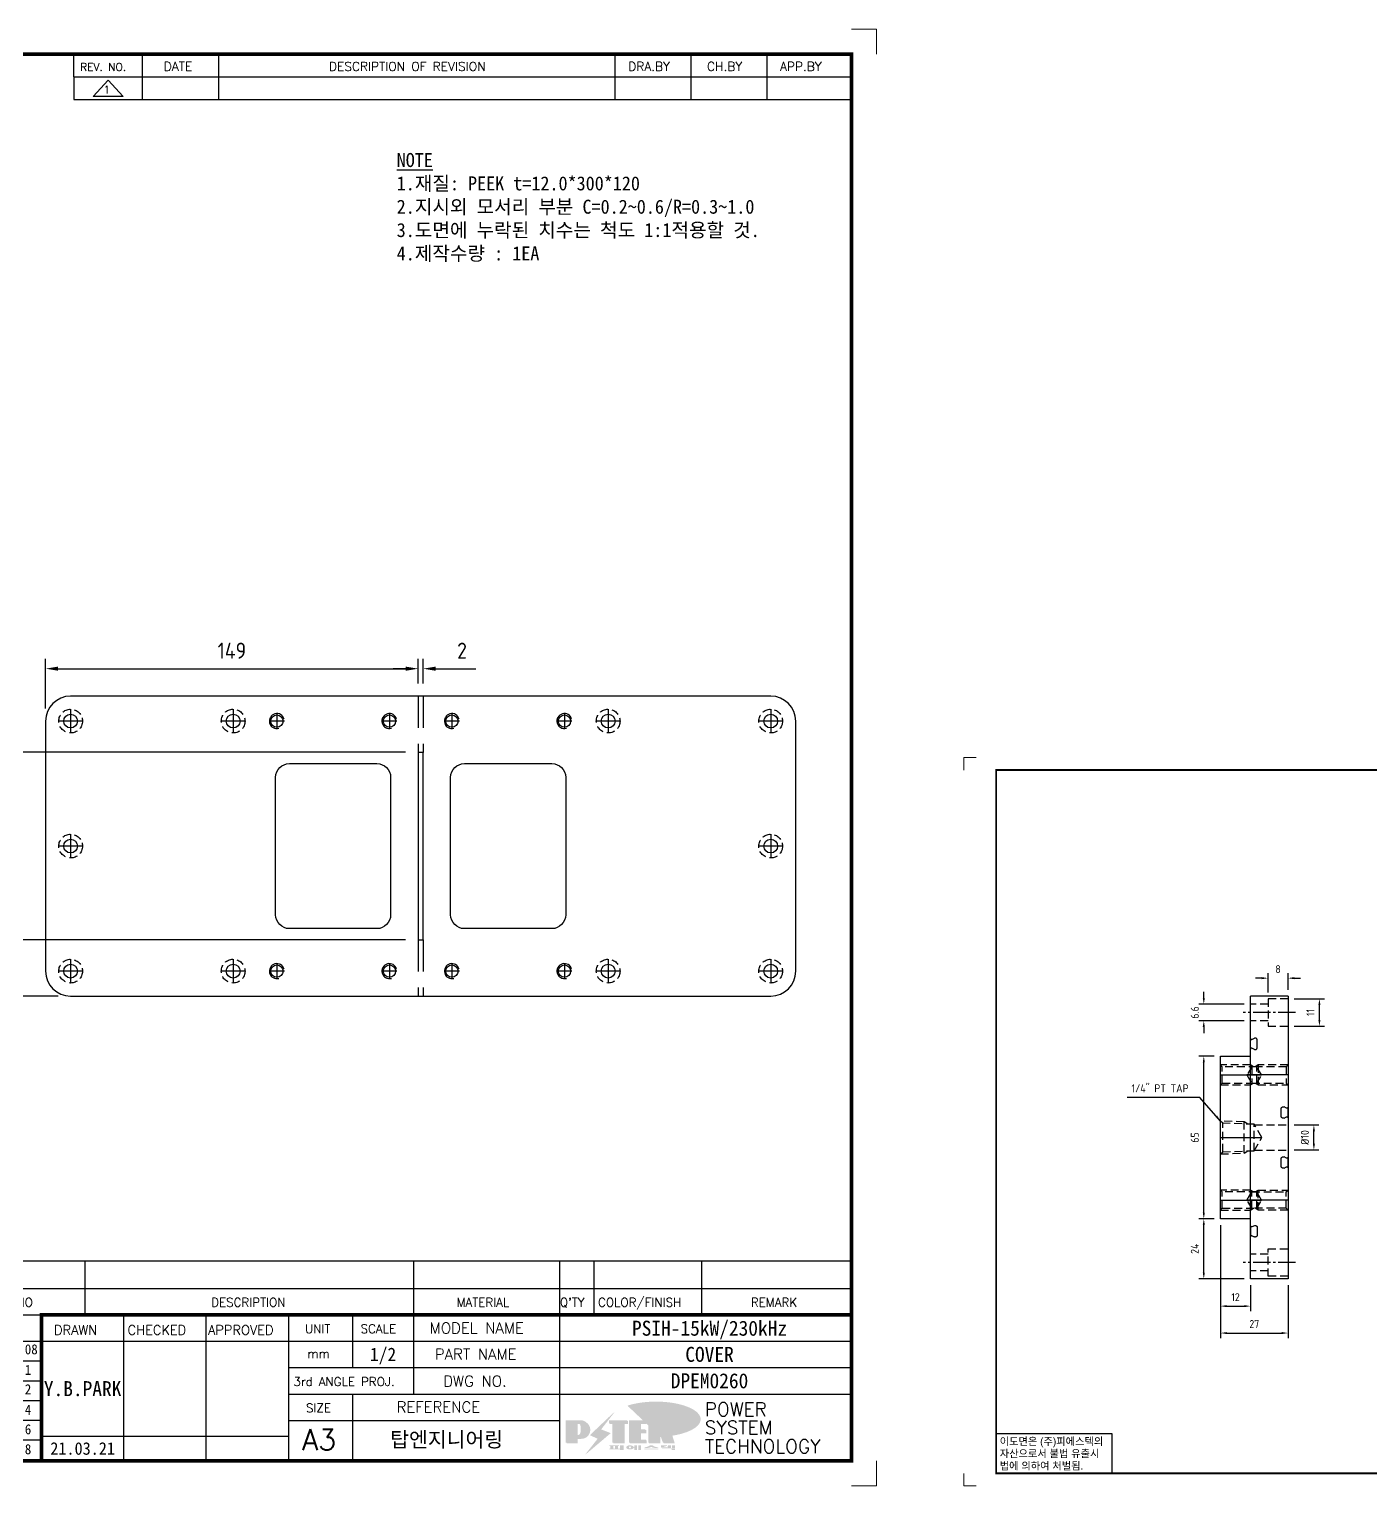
# Model space of a CAD drawing. Header units: millimetres. Extents: x -4251 to 2609, y -1673 to 4048.
# Drawn here: x 657 to 1194, y -331 to 251 of the extents above; entities that cross this region are included whole.
import ezdxf
from ezdxf.enums import TextEntityAlignment as Align

# ---------------------------------------------------------------- set-up
doc = ezdxf.new("R2010")
doc.units = ezdxf.units.MM
for name, pattern in [('CENTER', [50.8, 31.75, -6.35, 6.35, -6.35]), ('CENTER1', [10, 7, -1, 1, -1]), ('HIDDEN2', [4.7625, 3.175, -1.5875]), ('HIDDENX2', [19.05, 12.7, -6.35])]:
    doc.linetypes.add(name, pattern=pattern)
for name, color, linetype in [('CENTER', 1, 'CENTER'), ('FORMAT-1', 7, 'Continuous'), ('line', 3, 'Continuous'), ('THIN', 3, 'Continuous')]:
    doc.layers.add(name, color=color, linetype=linetype)
doc.styles.add('h1', font='')
doc.styles.add('HAN', font='')
doc.styles.add('RC', font='simplex.shx')
doc.styles.add('ROMANT', font='simplex.shx')
doc.styles.add('RT', font='simplex.shx', dxfattribs={"oblique": 15})
doc.styles.get("Standard").update_dxf_attribs({"font": 'ISOCP.SHX', "bigfont": 'WHGTXT.SHX'})
doc.styles.get('h1').set_extended_font_data('New Gulim')
doc.styles.get('HAN').set_extended_font_data('GulimChe')
doc.dimstyles.new('PS-1', dxfattribs={"dimtxt": 3.2, "dimasz": 2.5, "dimexe": 2, "dimexo": 2.5, "dimgap": 2, "dimtad": 1, "dimtoh": 1, "dimrnd": 0.05, "dimzin": 12, "dimdsep": 46, "dimtxsty": 'Standard', "dimcen": 0, "dimclrt": 2, "dimazin": 3, "dimtfac": 1, "dimtofl": 0, "dimtmove": 0, "dimatfit": 3, "dimfxl": 0, "dimtolj": 1, "dimtzin": 0, "dimarcsym": 0})
doc.dimstyles.new('PS-2', dxfattribs={"dimscale": 2, "dimtxt": 3.2, "dimasz": 2.5, "dimexe": 2, "dimexo": 2.5, "dimgap": 2, "dimtad": 1, "dimtoh": 1, "dimrnd": 0.05, "dimzin": 12, "dimdsep": 46, "dimtxsty": 'Standard', "dimcen": 0, "dimclrt": 2, "dimazin": 3, "dimtfac": 1, "dimtofl": 0, "dimtmove": 0, "dimatfit": 3, "dimfxl": 0, "dimtolj": 1, "dimtzin": 0, "dimarcsym": 0})

# ---------------------------------------------------------------- blocks, each defined once
blk = doc.blocks.new('*D800')
at = {"color": 0, "lineweight": -2}
for p, q in [((1133.49, -226.94), (1133.49, -261.39)), ((1145.49, -250.94), (1145.49, -261.39)), ((1135.99, -259.39), (1142.99, -259.39))]:
    blk.add_line(p, q, dxfattribs=at)
at = {"color": 0}
for points in [[(1135.99, -258.97), (1135.99, -259.81), (1133.49, -259.39)], [(1142.99, -258.97), (1142.99, -259.81), (1145.49, -259.39)]]:
    blk.add_solid(points, dxfattribs=at)
at = {"layer": 'DEFPOINTS', "color": 0}
for p in [(1133.49, -224.44), (1145.49, -248.44), (1145.49, -259.39)]:
    blk.add_point(p, dxfattribs=at)
at = {"color": 2, "insert": (1139.49, -255.79), "char_height": 3.2, "attachment_point": 5}
blk.add_mtext('\\A1;12', dxfattribs=at)
blk = doc.blocks.new('*D801')
at = {"color": 0, "lineweight": -2}
for p, q in [((1133.49, -226.94), (1133.49, -272.15)), ((1160.49, -250.94), (1160.49, -272.15)), ((1135.99, -270.15), (1157.99, -270.15))]:
    blk.add_line(p, q, dxfattribs=at)
at = {"color": 0}
for points in [[(1135.99, -269.74), (1135.99, -270.57), (1133.49, -270.15)], [(1157.99, -269.74), (1157.99, -270.57), (1160.49, -270.15)]]:
    blk.add_solid(points, dxfattribs=at)
at = {"layer": 'DEFPOINTS', "color": 0}
for p in [(1133.49, -224.44), (1160.49, -248.44), (1160.49, -270.15)]:
    blk.add_point(p, dxfattribs=at)
at = {"color": 2, "insert": (1146.99, -266.55), "char_height": 3.2, "attachment_point": 5}
blk.add_mtext('\\A1;27', dxfattribs=at)
blk = doc.blocks.new('*D790')
at = {"color": 0, "lineweight": -2}
for p, q in [((1130.99, -224.44), (1124.8, -224.44)), ((1126.8, -245.94), (1126.8, -226.94)), ((1142.99, -248.44), (1124.8, -248.44))]:
    blk.add_line(p, q, dxfattribs=at)
at = {"color": 0}
for points in [[(1126.38, -226.94), (1127.22, -226.94), (1126.8, -224.44)], [(1126.38, -245.94), (1127.22, -245.94), (1126.8, -248.44)]]:
    blk.add_solid(points, dxfattribs=at)
at = {"layer": 'DEFPOINTS', "color": 0}
for p in [(1126.8, -224.44), (1133.49, -224.44), (1145.49, -248.44)]:
    blk.add_point(p, dxfattribs=at)
at = {"color": 2, "insert": (1123.2, -236.44), "char_height": 3.2, "attachment_point": 5, "rotation": 90}
blk.add_mtext('\\A1;24', dxfattribs=at)
blk = doc.blocks.new('*D802')
at = {"color": 0, "lineweight": -2}
for p, q in [((1130.99, -159.44), (1124.8, -159.44)), ((1126.8, -221.94), (1126.8, -161.94)), ((1130.99, -224.44), (1124.8, -224.44))]:
    blk.add_line(p, q, dxfattribs=at)
at = {"color": 0}
for points in [[(1126.38, -161.94), (1127.22, -161.94), (1126.8, -159.44)], [(1126.38, -221.94), (1127.22, -221.94), (1126.8, -224.44)]]:
    blk.add_solid(points, dxfattribs=at)
at = {"layer": 'DEFPOINTS', "color": 0}
for p in [(1126.8, -159.44), (1133.49, -159.44), (1133.49, -224.44)]:
    blk.add_point(p, dxfattribs=at)
at = {"color": 2, "insert": (1123.2, -191.94), "char_height": 3.2, "attachment_point": 5, "rotation": 90}
blk.add_mtext('\\A1;65', dxfattribs=at)
blk = doc.blocks.new('*D803')
at = {"color": 0, "lineweight": -2}
for p, q in [((1162.99, -136.44), (1175.04, -136.44)), ((1173.04, -144.94), (1173.04, -138.94)), ((1162.99, -147.44), (1175.04, -147.44))]:
    blk.add_line(p, q, dxfattribs=at)
at = {"color": 0}
for points in [[(1172.63, -138.94), (1173.46, -138.94), (1173.04, -136.44)], [(1172.63, -144.94), (1173.46, -144.94), (1173.04, -147.44)]]:
    blk.add_solid(points, dxfattribs=at)
at = {"layer": 'DEFPOINTS', "color": 0}
for p in [(1160.49, -136.44), (1173.04, -136.44), (1160.49, -147.44)]:
    blk.add_point(p, dxfattribs=at)
at = {"color": 2, "insert": (1169.44, -141.94), "char_height": 3.2, "attachment_point": 5, "rotation": 90}
blk.add_mtext('\\A1;11', dxfattribs=at)
blk = doc.blocks.new('*D804')
at = {"color": 0, "lineweight": -2}
for p, q in [((1126.8, -136.14), (1126.8, -133.64)), ((1142.99, -138.64), (1124.8, -138.64)), ((1142.99, -145.24), (1124.8, -145.24)), ((1126.8, -147.74), (1126.8, -150.24))]:
    blk.add_line(p, q, dxfattribs=at)
at = {"color": 0}
for points in [[(1126.38, -136.14), (1127.22, -136.14), (1126.8, -138.64)], [(1126.38, -147.74), (1127.22, -147.74), (1126.8, -145.24)]]:
    blk.add_solid(points, dxfattribs=at)
at = {"layer": 'DEFPOINTS', "color": 0}
for p in [(1126.8, -138.64), (1145.49, -138.64), (1145.49, -145.24)]:
    blk.add_point(p, dxfattribs=at)
at = {"color": 2, "insert": (1123.2, -141.94), "char_height": 3.2, "attachment_point": 5, "rotation": 90}
blk.add_mtext('\\A1;6.6', dxfattribs=at)
blk = doc.blocks.new('*D805')
at = {"color": 0, "lineweight": -2}
for p, q in [((1152.49, -133.94), (1152.49, -126.22)), ((1160.49, -132.94), (1160.49, -126.22)), ((1149.99, -128.22), (1147.49, -128.22)), ((1162.99, -128.22), (1165.49, -128.22))]:
    blk.add_line(p, q, dxfattribs=at)
at = {"color": 0}
for points in [[(1149.99, -127.8), (1149.99, -128.63), (1152.49, -128.22)], [(1162.99, -127.8), (1162.99, -128.63), (1160.49, -128.22)]]:
    blk.add_solid(points, dxfattribs=at)
at = {"layer": 'DEFPOINTS', "color": 0}
for p in [(1160.49, -128.22), (1152.49, -136.44), (1160.49, -135.44)]:
    blk.add_point(p, dxfattribs=at)
at = {"color": 2, "insert": (1156.49, -124.62), "char_height": 3.2, "attachment_point": 5}
blk.add_mtext('\\A1;8', dxfattribs=at)
blk = doc.blocks.new('*D806')
at = {"color": 0, "lineweight": -2}
for p, q in [((1162.99, -186.94), (1172.83, -186.94)), ((1170.83, -194.44), (1170.83, -189.44)), ((1162.99, -196.94), (1172.83, -196.94))]:
    blk.add_line(p, q, dxfattribs=at)
at = {"color": 0}
for points in [[(1170.41, -189.44), (1171.25, -189.44), (1170.83, -186.94)], [(1170.41, -194.44), (1171.25, -194.44), (1170.83, -196.94)]]:
    blk.add_solid(points, dxfattribs=at)
at = {"layer": 'DEFPOINTS', "color": 0}
for p in [(1160.49, -186.94), (1170.83, -186.94), (1160.49, -196.94)]:
    blk.add_point(p, dxfattribs=at)
at = {"color": 2, "insert": (1167.23, -191.94), "char_height": 3.2, "attachment_point": 5, "rotation": 90}
blk.add_mtext('\\A1;%%c10', dxfattribs=at)
blk = doc.blocks.new('t3')
for p, q in [((0, 15.88), (46.25, 15.88)), ((0, 15.88), (0, 0)), ((46.25, 15.88), (46.25, 0)), ((0, 0), (46.25, 0))]:
    blk.add_line(p, q)
at = {"color": 1, "style": 'h1'}
for s, p in [('이도면은 (주)피에스텍의', (1.4, 11.29)), ('자산으로서 불법 유출시', (1.4, 6.41)), ('법에 의하여 처벌됨.', (1.4, 1.52))]:
    blk.add_text(s, height=3, dxfattribs=at).set_placement(p)
blk = doc.blocks.new('new LOGO')
at = {"layer": 'line'}
h = blk.add_hatch(color=250, dxfattribs=at)
h.paths.add_polyline_path([(44.5, 69.4), (46.6, 69.4, -0.129793), (52, 68, 0.221832), (43.6, 71.9), (41.5, 71.9), (41.5, 27.9), (43.6, 27.9, 0.02048), (44.5, 28)], flags=17)
h.paths.add_polyline_path([(44.5, 13.9), (57.3, 13.9, 0.72362), (77.1, 73.9, -0.679777), (54.3, 16.4), (41.5, 16.4), (41.5, -0.1), (3, -0.1), (3, -2.6), (44.5, -2.6)])
h.paths.add_polyline_path([(117.9, 14.2), (71.5, -44.4), (77.1, -39.6), (120.8, 15.6), (92, 28.9), (173.3, 106), (177.5, 111.4), (89.1, 27.6)])
h.paths.add_polyline_path([(162.7, 71.9), (162.7, 69.4), (172.5, 69.4), (172.5, 71.9)], flags=17)
h.paths.add_polyline_path([(217.7, 69.4), (230.5, 69.4), (230.5, 80.4), (227.5, 80.4), (227.5, 71.9), (214.7, 71.9), (214.7, -0.1), (175.5, -0.1), (175.5, -2.6), (217.7, -2.6)])
h.paths.add_polyline_path([(297.8, 46.6), (294.8, 46.6), (294.8, 37.4), (276, 37.4), (276, 10.9), (279, 10.9), (279, 34.9), (297.8, 34.9)])
h.paths.add_polyline_path([(300, 8.4), (297, 8.4), (297, -0.1), (237.5, -0.1), (237.5, -2.6), (300, -2.6)])
h.paths.add_polyline_path([(297.8, 80.4), (294.8, 80.4), (294.8, 71.9), (276, 71.9), (276, 49.1), (279, 49.1), (279, 69.4), (297.8, 69.4)])
h.paths.add_polyline_path([(350.2, 80.4), (347.2, 80.4), (347.2, 61.6), (350.2, 63.5)])
h.paths.add_polyline_path([(350.2, 26.7), (347.2, 35.2), (347.2, -0.1), (308.5, -0.1), (308.5, -2.6), (350.2, -2.6)])
h.paths.add_polyline_path([(402.7, 80.4), (396.5, 80.4), (379.6, 66.8), (400.5, -0.1), (361.8, -0.1), (362.7, -2.6), (403.5, -2.6), (382.6, 64.3)])
blk.add_hatch(color=5, dxfattribs=at).paths.add_polyline_path([(166.3, 35), (131, 49), (180.4, 112.7), (92, 28.9), (120.8, 15.6), (74.4, -43)])
h = blk.add_hatch(color=253, dxfattribs=at)
edge = h.paths.add_edge_path()
edge.add_ellipse((333.9, 86.4), major_axis=(-165.9, 0), ratio=0.39426, start_angle=111.5127, end_angle=334.469)
edge.add_ellipse((314.1, 81.2), major_axis=(-153.7, 0), ratio=0.40699, start_angle=121.3066, end_angle=327.7437, ccw=False)
edge.add_line((394, 27.8), (394.7, 25.6))
h = blk.add_hatch(color=1, dxfattribs=at)
h.paths.add_polyline_path([(41.5, 16.4), (54.3, 16.4, 1), (54.3, 82.9), (0, 82.9), (0, -0.1), (41.5, -0.1)])
h.paths.add_polyline_path([(41.5, 27.9), (41.5, 71.9), (43.6, 71.9, -0.414214), (54.6, 60.9), (54.6, 38.9, -0.414214), (43.6, 27.9)], flags=16)
h.paths.add_polyline_path([(214.7, 71.9), (227.5, 71.9), (227.5, 82.9), (159.7, 82.9), (159.7, 71.9), (172.5, 71.9), (172.5, -0.1), (214.7, -0.1)])
h.paths.add_polyline_path([(276, 37.4), (294.8, 37.4), (294.8, 49.1), (276, 49.1), (276, 71.9), (294.8, 71.9), (294.8, 82.9), (234.5, 82.9), (234.5, -0.1), (297, -0.1), (297, 10.9), (276, 10.9)])
h.paths.add_polyline_path([(347.2, 35.2), (359.7, -0.1), (400.5, -0.1), (379.6, 66.8), (399.7, 82.9), (380.6, 82.9), (347.2, 61.6), (347.2, 82.9), (305.5, 82.9), (305.5, -0.1), (347.2, -0.1)])
h = blk.add_hatch(color=250, dxfattribs=at)
edge = h.paths.add_edge_path()
edge.add_ellipse((237.8, -17.6), major_axis=(-14.3, 0), ratio=0.526336, start_angle=192.2456, end_angle=269.0748)
edge.add_line((238.1, -10.1), (237.6, -10.1))
edge.add_ellipse((237.8, -17.6), major_axis=(-14.3, 0), ratio=0.526336, start_angle=270.9252, end_angle=449.0748)
edge.add_line((237.6, -25.1), (238.1, -25.1))
edge.add_ellipse((237.8, -17.6), major_axis=(-14.3, 0), ratio=0.526336, start_angle=450.9252, end_angle=527.7544)
edge.add_line((251.7, -19.2), (254.1, -19.2))
edge.add_line((254.1, -19.2), (254.1, -27.1))
edge.add_line((254.1, -27.1), (263.1, -27.1))
edge.add_line((263.1, -27.1), (263.1, -10.1))
edge.add_line((263.1, -10.1), (254.1, -10.1))
edge.add_line((254.1, -10.1), (254.1, -16))
edge.add_line((254.1, -16), (251.7, -16))
h.paths.add_polyline_path([(241, -16.4), (241, -18.7, -1), (234.4, -18.7), (234.4, -16.4, -1)], flags=16)
h.paths.add_polyline_path([(278.2, -10.1), (268.1, -10.1), (268.1, -27.1), (278.2, -27.1)])
h.paths.add_polyline_path([(310.3, -10.1), (310.3, -11.1, -0.157169), (289.3, -17.5), (294, -19.9, 0.128407), (316.3, -15.9, 0.128407), (338.6, -19.9), (343.3, -17.5, -0.157169), (322.2, -11.1), (322.2, -10.1)])
h.paths.add_polyline_path([(342.1, -25.1), (342.1, -22.3), (290.4, -22.3), (290.4, -25.1)])
h.paths.add_polyline_path([(352, -10.1), (352, -16.2, 0.414214), (354, -18.2), (378.7, -18.2), (378.7, -19.6), (390.2, -19.6), (390.2, -10.1), (378.7, -10.1), (378.7, -13.6), (374.7, -13.6), (374.7, -15.1), (378.7, -15.1), (378.7, -16.2), (364.7, -16.2), (364.7, -15.1), (371.2, -15.1), (371.2, -13.6), (364.7, -13.6), (364.7, -12.6), (374.7, -12.6), (374.7, -10.1)])
h.paths.add_polyline_path([(393.8, -10.1), (393.8, -19.6), (405, -19.6), (405, -10.1)])
h.paths.add_polyline_path([(405, -27.1), (405, -20.9), (356.8, -20.9), (356.8, -23), (391.8, -23), (391.8, -27.1)])
h.paths.add_polyline_path([(200.4, -10.1), (200.4, -22.3), (193.2, -22.3), (193.2, -12.6), (196.6, -12.6), (196.6, -10.1), (161, -10.1), (161, -12.6), (164.5, -12.6), (164.5, -22.3), (161, -22.3), (161, -25.1), (200.4, -25.1), (200.4, -27.1), (213.9, -27.1), (213.9, -10.1)])
h.paths.add_polyline_path([(182, -12.6), (175.6, -12.6), (175.6, -22.3), (182, -22.3)], flags=17)
blk = doc.blocks.new('format-3')
at = {"color": 3, "lineweight": 9}
for p, q in [((0, 286.3), (0, 291.3)), ((5, 291.3), (0, 291.3)), ((414.5, 291.3), (419.5, 291.3)), ((419.5, 286.3), (419.5, 291.3)), ((0, 5), (0, 0)), ((419.5, 5), (419.5, 0)), ((5, 0), (0, 0)), ((414.5, 0), (419.5, 0))]:
    blk.add_line(p, q, dxfattribs=at)
at = {"color": 180}
for p, q in [((258.97, 281.75), (258.97, 286.3)), ((272.71, 281.75), (272.71, 286.3)), ((287.94, 281.75), (287.94, 286.3)), ((367.22, 281.75), (367.22, 286.3)), ((382.45, 281.75), (382.45, 286.3)), ((397.61, 281.75), (397.61, 286.3)), ((258.97, 281.75), (414.5, 281.75)), ((228.5, 39.49), (228.5, 5)), ((228.5, 39.49), (414.5, 39.49)), ((235.29, 39.49), (235.29, 34.21)), ((261.24, 34.21), (261.24, 39.49)), ((326.9, 39.49), (326.9, 34.21)), ((356.11, 39.49), (356.11, 34.21)), ((362.93, 39.49), (362.93, 34.21)), ((384.48, 39.49), (384.48, 34.21)), ((228.5, 34.21), (252.48, 34.21)), ((268.96, 5), (268.96, 34.21)), ((285.45, 5), (285.45, 34.21)), ((301.94, 5), (301.94, 34.21)), ((314.72, 34.21), (314.72, 23.65)), ((326.9, 34.21), (326.9, 18.37)), ((356.11, 34.21), (356.11, 5)), ((228.5, 28.93), (252.48, 28.93)), ((244.89, 5.23), (244.89, 28.93)), ((252.48, 28.93), (414.5, 28.93)), ((228.5, 24.98), (252.48, 24.98)), ((301.94, 23.65), (414.5, 23.65)), ((228.5, 21.03), (252.48, 21.03)), ((301.94, 18.37), (414.5, 18.37)), ((314.72, 18.37), (314.72, 5)), ((228.5, 17.08), (252.48, 17.08)), ((228.5, 13.13), (252.48, 13.13)), ((301.94, 13.09), (356.11, 13.09)), ((228.5, 9.18), (252.48, 9.18)), ((252.48, 9.95), (301.94, 9.95))]:
    blk.add_line(p, q, dxfattribs=at)
at = {"const_width": 0.7}
blk.add_lwpolyline([(252.48, 5), (252.48, 34.21), (414.5, 34.21)], dxfattribs=at)
at = {"layer": 'FORMAT-1', "const_width": 0.7}
blk.add_lwpolyline([(13, 5), (13, 286.3), (414.5, 286.3), (414.5, 5)], close=True, dxfattribs=at)
blk.add_blockref('t3', (13, 5))
at = {"xscale": 0.05400000000000027, "yscale": 0.05400000000000027, "zscale": 0.05400000000000027}
blk.add_blockref('new LOGO', (357.35, 8.65), dxfattribs=at)
at = {"color": 2}
for s, height, style, p in [('REV. NO.', 1.56, 'RC', (260.23, 282.95)), ('DATE', 1.788, 'RC', (276.95, 282.94)), ('DESCRIPTION OF REVISION', 1.7875, 'RC', (309.98, 282.94)), ('DRA.BY', 1.788, 'RC', (369.83, 282.94)), ('CH.BY', 1.788, 'RC', (385.59, 282.94)), ('APP.BY', 1.788, 'RC', (400.18, 282.94)), ('COLOR/FINISH', 1.7424, 'RC', (363.8, 35.83)), ('NO', 1.742, 'RC', (230.16, 35.83)), ('DWG NO', 1.742, 'RC', (241.36, 35.83)), ('DESCRIPTION', 1.7424, 'RC', (286.43, 35.83)), ('MATERIAL', 1.742, 'RC', (335.52, 35.83)), ("Q'TY", 1.742, 'RC', (356.17, 35.83)), ('REMARK', 1.742, 'RC', (394.37, 35.83)), (' TOLERANCE', 1.9, 'RC', (230.11, 30.22)), ('DRAWN', 1.9, 'RC', (255, 30.22)), ('CHECKED', 1.9, 'RC', (269.71, 30.22)), ('APPROVED', 1.9, 'RC', (285.8, 30.22)), ('UNIT', 1.742, 'RC', (305.19, 30.55)), ('SCALE', 1.742, 'RC', (316.32, 30.55)), ('MODEL NAME', 2.178, 'RC', (330.12, 30.46)), ('    ~ 6', 2, 'HAN', (229.8, 26.03)), ('0.08', 2, 'HAN', (246.57, 26.31)), ('mm', 1.742, 'RC', (305.67, 25.56)), ('PART NAME', 2.178, 'RC', (331.17, 25.24)), ('  7 ~ 30', 2, 'HAN', (229.8, 21.91)), ('0.1', 2, 'HAN', (246.57, 22.2)), ('3rd ANGLE PROJ.', 1.7424, 'RC', (302.87, 19.97)), ('DWG NO.', 2.178, 'RC', (332.84, 19.85)), (' 31 ~ 120', 2, 'HAN', (229.8, 18.04)), ('0.2', 2, 'HAN', (246.57, 18.32)), ('121 ~ 300', 2, 'HAN', (229.8, 14.42)), ('0.4', 2, 'HAN', (246.57, 14.2)), ('SIZE', 1.742, 'RC', (305.39, 14.71)), ('REFERENCE', 2.178, 'RC', (323.52, 14.69)), ('301 ~ 600', 2, 'HAN', (229.8, 10.04)), ('0.6', 2, 'HAN', (246.57, 10.32)), ('601 ~ 1200', 2, 'HAN', (229.8, 6.05)), ('0.8', 2, 'HAN', (246.57, 6.33))]:
    blk.add_text(s, height=height, dxfattribs=dict(at, style=style)).set_placement(p)
at = {"style": 'ROMANT'}
for s, p in [('POWER', (385.15, 13.96)), ('SYSTEM', (385.15, 10.31)), ('TECHNOLOGY', (385.15, 6.56))]:
    blk.add_text(s, height=2.7, dxfattribs=at).set_placement(p)
at = {"color": 2, "lineweight": 25, "style": 'RC'}
blk.add_text('A3', height=4.182, dxfattribs=at).set_placement((304.61, 7.14))
at = {"style": 'HAN'}
for tag, height, p in [('MODEL-NAME', 3, (386.1, 31.53)), ('SCALE', 2.7, (320.81, 26.29)), ('PART-NAME', 3, (386.1, 26.29)), ('DRA-BY', 3, (260.72, 19.44)), ('CH-BY', 3, (277.21, 19.44)), ('APP-BY', 3, (293.7, 19.44)), ('DWG-NO', 3, (386.1, 21.01)), ('CH-DATE', 2.5, (277.21, 7.47)), ('관련업체', 3, (333.52, 9.26)), ('DRA-DATE', 2.5, (260.72, 7.47)), ('APP-DATE', 2.5, (293.7, 7.47))]:
    blk.add_attdef(tag, text='', height=height, dxfattribs=at).set_placement(p, align=Align.MIDDLE_CENTER)
blk = doc.blocks.new('A$C4A8E0548')
at = {"color": 2, "linetype": 'HIDDENX2'}
for p, q in [((-2.23, 1.13), (-1.78, 2.14)), ((-2.14, 2.7), (2.14, 2.7)), ((-1.5, 0), (1.5, 0)), ((1.78, 2.14), (2.23, 1.13))]:
    blk.add_line(p, q, dxfattribs=at)
for centre, radius, start, end in [((-1.5, 0.8), 0.8, 156, 228.59038), ((-2.14, 2.3), 0.4, 336, 90), ((-1.5, 0.8), 0.8, 228.59038, 270), ((1.5, 0.8), 0.8, 270, 311.40962), ((2.14, 2.3), 0.4, 90, 204), ((1.5, 0.8), 0.8, 311.40962, 24)]:
    blk.add_arc(centre, radius, start, end, dxfattribs=at)
blk = doc.blocks.new('A$C6E524EA3')
at = {"color": 1}
for p, q in [((0, -106.5), (0, 6.5)), ((15, 6.5), (0, 6.5)), ((-12, -82.5), (-12, -17.5)), ((-12, -17.5), (0, -17.5)), ((0, -82.5), (-12, -82.5)), ((15, -106.5), (0, -106.5))]:
    blk.add_line(p, q, dxfattribs=at)
at = {"color": 1, "linetype": 'CENTER1'}
for p, q in [((18, 0), (-3, 0)), ((18, -100), (-3, -100))]:
    blk.add_line(p, q, dxfattribs=at)
at = {"color": 2, "linetype": 'HIDDEN2'}
for p, q in [((7, 3.3), (0, 3.3)), ((7, -3.3), (0, -3.3)), ((0.5, -21.68), (0.5, -28.32)), ((3, -21), (3, -29)), ((-2.6, -56.28), (-2.6, -43.72)), ((1.41, -55.3), (1.41, -44.7)), ((1.59, -45), (15, -45)), ((1.59, -55), (15, -55)), ((0.5, -78.32), (0.5, -71.68)), ((3, -79), (3, -71)), ((7, -96.7), (0, -96.7)), ((7, -103.3), (0, -103.3))]:
    blk.add_line(p, q, dxfattribs=at)
at = {"color": 250, "linetype": 'HIDDEN2'}
for p, q in [((0, -29), (0, -21)), ((2.5, -28.32), (2.5, -21.68)), ((0, -79), (0, -71)), ((2.5, -78.32), (2.5, -71.68))]:
    blk.add_line(p, q, dxfattribs=at)
at = {"color": 1}
blk.add_lwpolyline([(15, 6.5), (15, -106.5)], dxfattribs=at)
at = {"color": 2, "linetype": 'HIDDEN2'}
for points in [[(15, 5.5), (7, 5.5), (7, -5.5), (15, -5.5)], [(14.32, -21.68), (0.5, -21.68), (-1.42, -25), (0.5, -28.32), (14.32, -28.32)], [(15, -21), (3, -21), (1.83, -21.68)], [(15, -21), (14.32, -21.68), (14.32, -28.32), (15, -29)], [(1.83, -28.32), (3, -29), (15, -29)], [(-1.03, -44.62), (-2.6, -43.72), (-12, -43.42)], [(-12, -56.58), (-11.12, -55.69), (-11.12, -44.31), (-12, -43.42)], [(-11.12, -55.69), (1.41, -55.3), (4.47, -50), (1.41, -44.7), (-11.12, -44.31)], [(-12, -56.58), (-2.6, -56.28), (-1.03, -55.38)], [(14.32, -78.32), (0.5, -78.32), (-1.42, -75), (0.5, -71.68), (14.32, -71.68)], [(1.83, -71.68), (3, -71), (15, -71)], [(15, -79), (14.32, -78.32), (14.32, -71.68), (15, -71)], [(15, -79), (3, -79), (1.83, -78.32)], [(15, -105.5), (7, -105.5), (7, -94.5), (15, -94.5)]]:
    blk.add_lwpolyline(points, dxfattribs=at)
at = {"color": 250, "linetype": 'HIDDEN2'}
for points in [[(1.17, -21.68), (0, -21), (-12, -21)], [(-12, -29), (-11.32, -28.32), (-11.32, -21.68), (-12, -21)], [(-11.32, -28.32), (2.5, -28.32), (4.42, -25), (2.5, -21.68), (-11.32, -21.68)], [(-12, -29), (0, -29), (1.17, -28.32)], [(1.17, -71.68), (0, -71), (-12, -71)], [(-12, -79), (-11.32, -78.32), (-11.32, -71.68), (-12, -71)], [(-11.32, -78.32), (2.5, -78.32), (4.42, -75), (2.5, -71.68), (-11.32, -71.68)], [(-12, -79), (0, -79), (1.17, -78.32)]]:
    blk.add_lwpolyline(points, dxfattribs=at)
at = {"layer": 'CENTER', "color": 250}
for p, q in [((-12, -25), (4.42, -25)), ((-12, -75), (4.42, -75))]:
    blk.add_line(p, q, dxfattribs=at)
at = {"layer": 'CENTER'}
for p, q in [((15, -25), (-1.42, -25)), ((-12, -50), (4.47, -50)), ((15, -75), (-1.42, -75))]:
    blk.add_line(p, q, dxfattribs=at)
at = {"rotation": 90}
blk.add_blockref('A$C4A8E0548', (2.7, -12.53), dxfattribs=at)
at = {"xscale": -1}
for p, rotation in [((12.3, -40), 270), ((12.3, -60), 270), ((2.7, -87.5), 90)]:
    blk.add_blockref('A$C4A8E0548', p, dxfattribs=dict(at, rotation=rotation))
blk = doc.blocks.new('re3')
at = {"color": 180}
for p, q in [((0, 0), (0, -4.55)), ((6.87, -0.64), (3.86, -3.91)), ((6.87, -0.64), (9.88, -3.91)), ((13.74, -4.55), (13.74, 0)), ((28.97, -4.55), (28.97, 0)), ((108.25, -4.55), (108.25, 0)), ((123.49, -4.55), (123.49, 0)), ((138.64, -4.55), (138.64, 0)), ((0, -4.55), (155.53, -4.55)), ((9.88, -3.91), (3.86, -3.91))]:
    blk.add_line(p, q, dxfattribs=at)
at = {"color": 2, "style": 'RC', "oblique": 15}
blk.add_attdef('REV.NO', text='', height=1.56, dxfattribs=at).set_placement((6.59, -2.56), align=Align.MIDDLE_CENTER)
blk.add_attdef('-1', text='', height=1.56, dxfattribs=at).set_placement((9.37, -1.66), align=Align.MIDDLE_LEFT)
at = {"color": 2, "style": 'HAN'}
for tag, p in [('REV.-DATE', (21.36, -2.28)), ('DRA.BY', (115.87, -2.28)), ('CH.BY', (131.07, -2.28)), ('APP.BY', (147.09, -2.28))]:
    blk.add_attdef(tag, text='', height=2.5, dxfattribs=at).set_placement(p, align=Align.MIDDLE_CENTER)
blk.add_attdef('DESCRIPTION-OF-REVISION', text='', height=2.5, dxfattribs=at).set_placement((31.61, -2.28), align=Align.MIDDLE_LEFT)
blk = doc.blocks.new('no3')
at = {"color": 180}
for p, q in [((0, 5.5), (0, 0)), ((0, 5.5), (186, 5.5)), ((6.79, 5.5), (6.79, 0)), ((32.74, 0.11), (32.74, 5.5)), ((98.4, 5.5), (98.4, 0)), ((127.61, 5.5), (127.61, 0)), ((134.43, 5.5), (134.43, 0)), ((155.98, 5.5), (155.98, 0))]:
    blk.add_line(p, q, dxfattribs=at)
at = {"color": 2, "style": 'RT', "oblique": 15}
blk.add_attdef('NO', text='', height=1.74, dxfattribs=at).set_placement((3.38, 2.51), align=Align.MIDDLE_CENTER)
at = {"color": 2, "style": 'HAN'}
for tag, p in [('PART-NO', (19.76, 2.75)), ('MATERIAL', (111.38, 2.75)), ("Q'TY", (131.02, 2.75)), ('COLOR/FINISH', (145.2, 2.75)), ('REMARK', (170.76, 2.75))]:
    blk.add_attdef(tag, text='', height=2.9, dxfattribs=at).set_placement(p, align=Align.MIDDLE_CENTER)
blk.add_attdef('DESCRIPTION', text='', height=2.9, dxfattribs=at).set_placement((34.51, 2.75), align=Align.MIDDLE_LEFT)
blk = doc.blocks.new('*D909')
at = {"color": 0, "lineweight": -2}
for p, q in [((663.56, -20.4), (663.56, -0.44)), ((668.56, -4.44), (807.56, -4.44)), ((812.56, -10.4), (812.56, -0.44))]:
    blk.add_line(p, q, dxfattribs=at)
at = {"color": 0}
for points in [[(668.56, -3.61), (668.56, -5.28), (663.56, -4.44)], [(807.56, -3.61), (807.56, -5.28), (812.56, -4.44)]]:
    blk.add_solid(points, dxfattribs=at)
at = {"layer": 'DEFPOINTS', "color": 0}
for p in [(812.56, -4.44), (812.56, -15.4), (663.56, -25.4)]:
    blk.add_point(p, dxfattribs=at)
at = {"color": 2, "insert": (738.06, 2.76), "char_height": 6.4, "attachment_point": 5}
blk.add_mtext('\\A1;149', dxfattribs=at)
blk = doc.blocks.new('*D910')
at = {"color": 0, "lineweight": -2}
for p, q in [((807.56, -112.9), (644.7, -112.9)), ((648.7, -130.4), (648.7, -117.9)), ((668.56, -135.4), (644.7, -135.4))]:
    blk.add_line(p, q, dxfattribs=at)
at = {"color": 0}
for points in [[(647.86, -117.9), (649.53, -117.9), (648.7, -112.9)], [(647.86, -130.4), (649.53, -130.4), (648.7, -135.4)]]:
    blk.add_solid(points, dxfattribs=at)
at = {"layer": 'DEFPOINTS', "color": 0}
for p in [(648.7, -112.9), (812.56, -112.9), (673.56, -135.4)]:
    blk.add_point(p, dxfattribs=at)
at = {"color": 2, "insert": (641.5, -124.15), "char_height": 6.4, "attachment_point": 5, "rotation": 90}
blk.add_mtext('\\A1;22.5', dxfattribs=at)
blk = doc.blocks.new('*D911')
at = {"color": 0, "lineweight": -2}
for p, q in [((807.56, -37.9), (644.7, -37.9)), ((648.7, -107.9), (648.7, -42.9)), ((807.56, -112.9), (644.7, -112.9))]:
    blk.add_line(p, q, dxfattribs=at)
at = {"color": 0}
for points in [[(647.86, -42.9), (649.53, -42.9), (648.7, -37.9)], [(647.86, -107.9), (649.53, -107.9), (648.7, -112.9)]]:
    blk.add_solid(points, dxfattribs=at)
at = {"layer": 'DEFPOINTS', "color": 0}
for p in [(648.7, -37.9), (812.56, -37.9), (812.56, -112.9)]:
    blk.add_point(p, dxfattribs=at)
at = {"color": 2, "insert": (641.5, -75.4), "char_height": 6.4, "attachment_point": 5, "rotation": 90}
blk.add_mtext('\\A1;75', dxfattribs=at)
blk = doc.blocks.new('*D912')
at = {"color": 0, "lineweight": -2}
for p, q in [((807.56, -4.44), (802.56, -4.44)), ((812.56, -10.4), (812.56, -0.44)), ((814.56, -10.4), (814.56, -0.44)), ((819.56, -4.44), (835.66, -4.44))]:
    blk.add_line(p, q, dxfattribs=at)
at = {"color": 0}
for points in [[(807.56, -3.61), (807.56, -5.28), (812.56, -4.44)], [(819.56, -3.61), (819.56, -5.28), (814.56, -4.44)]]:
    blk.add_solid(points, dxfattribs=at)
at = {"layer": 'DEFPOINTS', "color": 0}
for p in [(814.56, -4.44), (812.56, -15.4), (814.56, -15.4)]:
    blk.add_point(p, dxfattribs=at)
at = {"color": 2, "insert": (830.11, 2.76), "char_height": 6.4, "attachment_point": 5}
blk.add_mtext('\\A1;2', dxfattribs=at)

msp = doc.modelspace()

# ---------------------------------------------------------------- linework, layer by layer
at = {"color": 2, "linetype": 'HIDDENX2'}
for p, q in [((812.5578, -15.404), (812.5578, -37.904)), ((814.5578, -15.404), (814.5578, -37.904)), ((812.5578, -112.904), (812.5578, -135.404)), ((814.5578, -112.904), (814.5578, -135.404))]:
    msp.add_line(p, q, dxfattribs=at)
at = {"color": 11}
for points in [[(673.5578, -135.404), (953.5578, -135.404, 0.41421356), (963.5578, -125.404), (963.5578, -25.404, 0.41421356), (953.5578, -15.404), (673.5578, -15.404, 0.41421356), (663.5578, -25.404), (663.5578, -125.404, 0.41421356)], [(796.0578, -108.404), (761.0578, -108.404, -0.41421356), (755.5578, -102.904), (755.5578, -47.904, -0.41421356), (761.0578, -42.404), (796.0578, -42.404, -0.41421356), (801.5578, -47.904), (801.5578, -102.904, -0.41421356)], [(866.0578, -108.404), (831.0578, -108.404, -0.41421356), (825.5578, -102.904), (825.5578, -47.904, -0.41421356), (831.0578, -42.404), (866.0578, -42.404, -0.41421356), (871.5578, -47.904), (871.5578, -102.904, -0.41421356)]]:
    msp.add_lwpolyline(points, format="xyb", close=True, dxfattribs=at)
msp.add_lwpolyline([(812.5578, -112.904), (814.5578, -112.904), (814.5578, -37.904), (812.5578, -37.904)], close=True, dxfattribs=at)
at = {"color": 2, "linetype": 'HIDDEN2'}
for centre in [(673.5578, -25.404), (738.5578, -25.404), (888.5578, -25.404), (953.5578, -25.404), (673.5578, -75.404), (953.5578, -75.404), (673.5578, -125.404), (738.5578, -125.404), (888.5578, -125.404), (953.5578, -125.404)]:
    msp.add_circle(centre, 4.75, dxfattribs=at)
at = {"color": 11}
for centre in [(673.5578, -25.404), (738.5578, -25.404), (888.5578, -25.404), (953.5578, -25.404), (673.5578, -75.404), (953.5578, -75.404), (673.5578, -125.404), (738.5578, -125.404), (888.5578, -125.404), (953.5578, -125.404)]:
    msp.add_circle(centre, 2.75, dxfattribs=at)
for centre in [(756.0578, -25.404), (801.0578, -25.404), (826.0578, -25.404), (871.0578, -25.404), (756.0578, -125.404), (801.0578, -125.404), (826.0578, -125.404), (871.0578, -125.404)]:
    msp.add_circle(centre, 2.4587)
at = {"layer": 'CENTER'}
for p, q in [((673.5578, -20.654), (673.5578, -30.154)), ((738.5578, -20.654), (738.5578, -30.154)), ((756.0578, -22.404), (756.0578, -28.404)), ((801.0578, -22.404), (801.0578, -28.404)), ((826.0578, -22.404), (826.0578, -28.404)), ((871.0578, -22.404), (871.0578, -28.404)), ((888.5578, -20.654), (888.5578, -30.154)), ((953.5578, -20.654), (953.5578, -30.154)), ((678.3078, -25.404), (668.8078, -25.404)), ((743.3078, -25.404), (733.8078, -25.404)), ((759.0578, -25.404), (753.0578, -25.404)), ((804.0578, -25.404), (798.0578, -25.404)), ((829.0578, -25.404), (823.0578, -25.404)), ((874.0578, -25.404), (868.0578, -25.404)), ((893.3078, -25.404), (883.8078, -25.404)), ((958.3078, -25.404), (948.8078, -25.404)), ((678.3078, -75.404), (668.8078, -75.404)), ((673.5578, -70.654), (673.5578, -80.154)), ((958.3078, -75.404), (948.8078, -75.404)), ((953.5578, -70.654), (953.5578, -80.154)), ((673.5578, -120.654), (673.5578, -130.154)), ((738.5578, -120.654), (738.5578, -130.154)), ((888.5578, -120.654), (888.5578, -130.154)), ((953.5578, -120.654), (953.5578, -130.154)), ((678.3078, -125.404), (668.8078, -125.404)), ((743.3078, -125.404), (733.8078, -125.404)), ((759.0578, -125.404), (753.0578, -125.404)), ((756.0578, -122.404), (756.0578, -128.404)), ((804.0578, -125.404), (798.0578, -125.404)), ((801.0578, -122.404), (801.0578, -128.404)), ((829.0578, -125.404), (823.0578, -125.404)), ((826.0578, -122.404), (826.0578, -128.404)), ((874.0578, -125.404), (868.0578, -125.404)), ((871.0578, -122.404), (871.0578, -128.404)), ((893.3078, -125.404), (883.8078, -125.404)), ((958.3078, -125.404), (948.8078, -125.404))]:
    msp.add_line(p, q, dxfattribs=at)
at = {"layer": 'THIN'}
for centre in [(756.0578, -25.404), (801.0578, -25.404), (826.0578, -25.404), (871.0578, -25.404), (756.0578, -125.404), (801.0578, -125.404), (826.0578, -125.404), (871.0578, -125.404)]:
    msp.add_arc(centre, 3, 15, 285, dxfattribs=at)

# ---------------------------------------------------------------- block references
ref = msp.add_blockref('format-3', (156.9105, -331.2667, 0), dxfattribs=dict(xscale=2, yscale=2, zscale=2))
ref.add_attrib('DRA-DATE', '21.03.21', dxfattribs={"height": 5, "style": 'HAN'}).set_placement((678.3505, -316.3167, 0), align=Align.MIDDLE_CENTER)
ref.add_attrib('DRA-BY', 'Y.B.PARK', dxfattribs={"height": 6, "style": 'HAN'}).set_placement((678.3505, -292.3825, 0), align=Align.MIDDLE_CENTER)
ref.add_attrib('MODEL-NAME', 'PSIH-15kW/230kHz', dxfattribs={"lineweight": 35, "height": 6, "style": 'HAN'}).set_placement((929.1014, -268.2165, 0), align=Align.MIDDLE_CENTER)
ref.add_attrib('PART-NAME', 'COVER', dxfattribs={"lineweight": 35, "height": 6, "style": 'HAN'}).set_placement((929.1014, -278.6782, 0), align=Align.MIDDLE_CENTER)
ref.add_attrib('PART-NO', 'DPEM0260', dxfattribs={"lineweight": 35, "height": 6, "style": 'HAN'}).set_placement((929.1014, -289.2382, 0), align=Align.MIDDLE_CENTER)
ref.add_attrib('SCALE', '1/2', dxfattribs={"height": 5.4, "style": 'HAN'}).set_placement((798.5267, -278.6782, 0), align=Align.MIDDLE_CENTER)
ref.add_attrib('관련업체', '탑엔지니어링', dxfattribs={"height": 6, "style": 'HAN'}).set_placement((823.9571, -312.7413, 0), align=Align.MIDDLE_CENTER)
ref = msp.add_blockref('re3', (674.8421, 232.2333, 0), dxfattribs=dict(xscale=2, yscale=2, zscale=2))
ref.add_attrib('REV.NO', '1', dxfattribs={"color": 2, "height": 3.12, "style": 'RC'}).set_placement((688.0189, 227.1187, 0), align=Align.MIDDLE_CENTER)
ref = msp.add_blockref('format-3', (1030.7653, -331.2667, 0))
ref.add_attrib('DRA-DATE', '21.03.21', dxfattribs={"height": 2.5, "style": 'HAN'}).set_placement((1291.4853, -323.7917, 0), align=Align.MIDDLE_CENTER)
ref.add_attrib('DRA-BY', 'Y.B.PARK', dxfattribs={"height": 3, "style": 'HAN'}).set_placement((1291.4853, -311.8246, 0), align=Align.MIDDLE_CENTER)
ref.add_attrib('MODEL-NAME', 'PSIH-15kW/230kHz', dxfattribs={"lineweight": 35, "height": 3, "style": 'HAN'}).set_placement((1416.8608, -299.7416, 0), align=Align.MIDDLE_CENTER)
ref.add_attrib('PART-NAME', 'BLOCK', dxfattribs={"lineweight": 35, "height": 3, "style": 'HAN'}).set_placement((1416.8608, -304.9725, 0), align=Align.MIDDLE_CENTER)
ref.add_attrib('PART-NO', 'DPEM0261', dxfattribs={"lineweight": 35, "height": 3, "style": 'HAN'}).set_placement((1416.8608, -310.2525, 0), align=Align.MIDDLE_CENTER)
ref.add_attrib('SCALE', '1/1', dxfattribs={"height": 2.7, "style": 'HAN'}).set_placement((1351.5734, -304.9725, 0), align=Align.MIDDLE_CENTER)
ref.add_attrib('관련업체', '탑엔지니어링', dxfattribs={"height": 3, "style": 'HAN'}).set_placement((1364.2886, -322.004, 0), align=Align.MIDDLE_CENTER)
msp.add_blockref('A$C6E524EA3', (1145.4892, -141.9433))
at = {"xscale": 2, "yscale": 2, "zscale": 2}
msp.add_blockref('no3', (613.9105, -252.2782, 0), dxfattribs=at)

# ---------------------------------------------------------------- texts
at = {"color": 2, "insert": (803.9715, 201.7897, -0.0003), "char_height": 5.600191, "attachment_point": 1, "style": 'HAN'}
msp.add_mtext_dynamic_manual_height_columns('{\\LNOTE\\P}1.재질: PEEK t=12.0*300*120\\P2.지시외 모서리 부분 C=0.2~0.6/R=0.3~1.0\\P3.도면에 누락된 치수는 척도 1:1적용할 것.\\P{\\C1;4.제작수량 : 1EA}', width=794.617376, gutter_width=769.2954, heights=[449.7266], dxfattribs=at)
at = {"color": 2, "insert": (1120.7088, -173.8814), "char_height": 3.2, "attachment_point": 9}
msp.add_mtext('\\A1;1/4" PT TAP', dxfattribs=at)

# ---------------------------------------------------------------- dimensions: what is measured, and where the dimension line sits
for base, p1, p2, dimstyle, picture, middle in [((812.5578, -4.4445), (663.5578, -25.404), (812.5578, -15.404), 'PS-2', '*D909', (738.0578, 2.7555)), ((814.5578, -4.4445), (812.5578, -15.404), (814.5578, -15.404), 'PS-2', '*D912', (830.1113, 2.7561)), ((1160.4892, -128.2171), (1152.4892, -136.4433), (1160.4892, -135.4433), 'PS-1', '*D805', (1156.4892, -124.6171)), ((1160.4892, -270.1525), (1133.4892, -224.4433), (1160.4892, -248.4433), 'PS-1', '*D801', (1146.9892, -266.5521))]:
    dim = msp.add_linear_dim(base=base, p1=p1, p2=p2, dimstyle=dimstyle)
    dim.commit()
    dim.dimension.update_dxf_attribs({"geometry": picture, "text_midpoint": middle})
for base, p1, p2, dimstyle, picture, middle in [((648.6959, -37.904), (812.5578, -112.904), (812.5578, -37.904), 'PS-2', '*D911', (641.4959, -75.404)), ((1126.8013, -159.4433), (1133.4892, -224.4433), (1133.4892, -159.4433), 'PS-1', '*D802', (1123.2013, -191.9433)), ((1126.8013, -224.4433), (1145.4892, -248.4433), (1133.4892, -224.4433), 'PS-1', '*D790', (1123.2009, -236.4433))]:
    dim = msp.add_linear_dim(base=base, p1=p1, p2=p2, angle=90, dimstyle=dimstyle)
    dim.commit()
    dim.dimension.update_dxf_attribs({"geometry": picture, "text_midpoint": middle})
for base, p1, p2, dimstyle, picture, middle in [((648.6959, -112.904), (673.5578, -135.404), (812.5578, -112.904), 'PS-2', '*D910', (648.6959, -124.154)), ((1126.8013, -138.6433), (1145.4892, -145.2433), (1145.4892, -138.6433), 'PS-1', '*D804', (1126.8013, -141.9433)), ((1173.0448, -136.4433), (1160.4892, -147.4433), (1160.4892, -136.4433), 'PS-1', '*D803', (1173.0448, -141.9433))]:
    dim = msp.add_linear_dim(base=base, p1=p1, p2=p2, angle=90, dimstyle=dimstyle)
    dim.commit()
    dim.dimension.update_dxf_attribs({"geometry": picture, "text_midpoint": middle, "dimtype": 160})
dim = msp.add_linear_dim(base=(1170.8297, -186.9433), p1=(1160.4892, -196.9433), p2=(1160.4892, -186.9433), angle=90, text='%%c<>', dimstyle='PS-1')
dim.commit()
dim.dimension.update_dxf_attribs({"geometry": '*D806', "text_midpoint": (1167.2297, -191.9433)})
dim = msp.add_linear_dim(base=(1145.4892, -259.3915), p1=(1133.4892, -224.4433), p2=(1145.4892, -248.4433), dimstyle='PS-1')
dim.commit()
dim.dimension.update_dxf_attribs({"geometry": '*D800', "text_midpoint": (1139.4892, -259.3915), "dimtype": 160})

# ---------------------------------------------------------------- leaders
at = {"annotation_type": 0, "has_hookline": 1, "hookline_direction": 1, "text_width": 24.6133}
msp.add_leader([(1133.4892, -185.3648), (1125.2088, -175.8814), (1122.7088, -175.8814)], dimstyle='PS-1', override={"dimgap": 2, "dimtad": 1}, dxfattribs=at)

doc.saveas('drawing.dxf')
